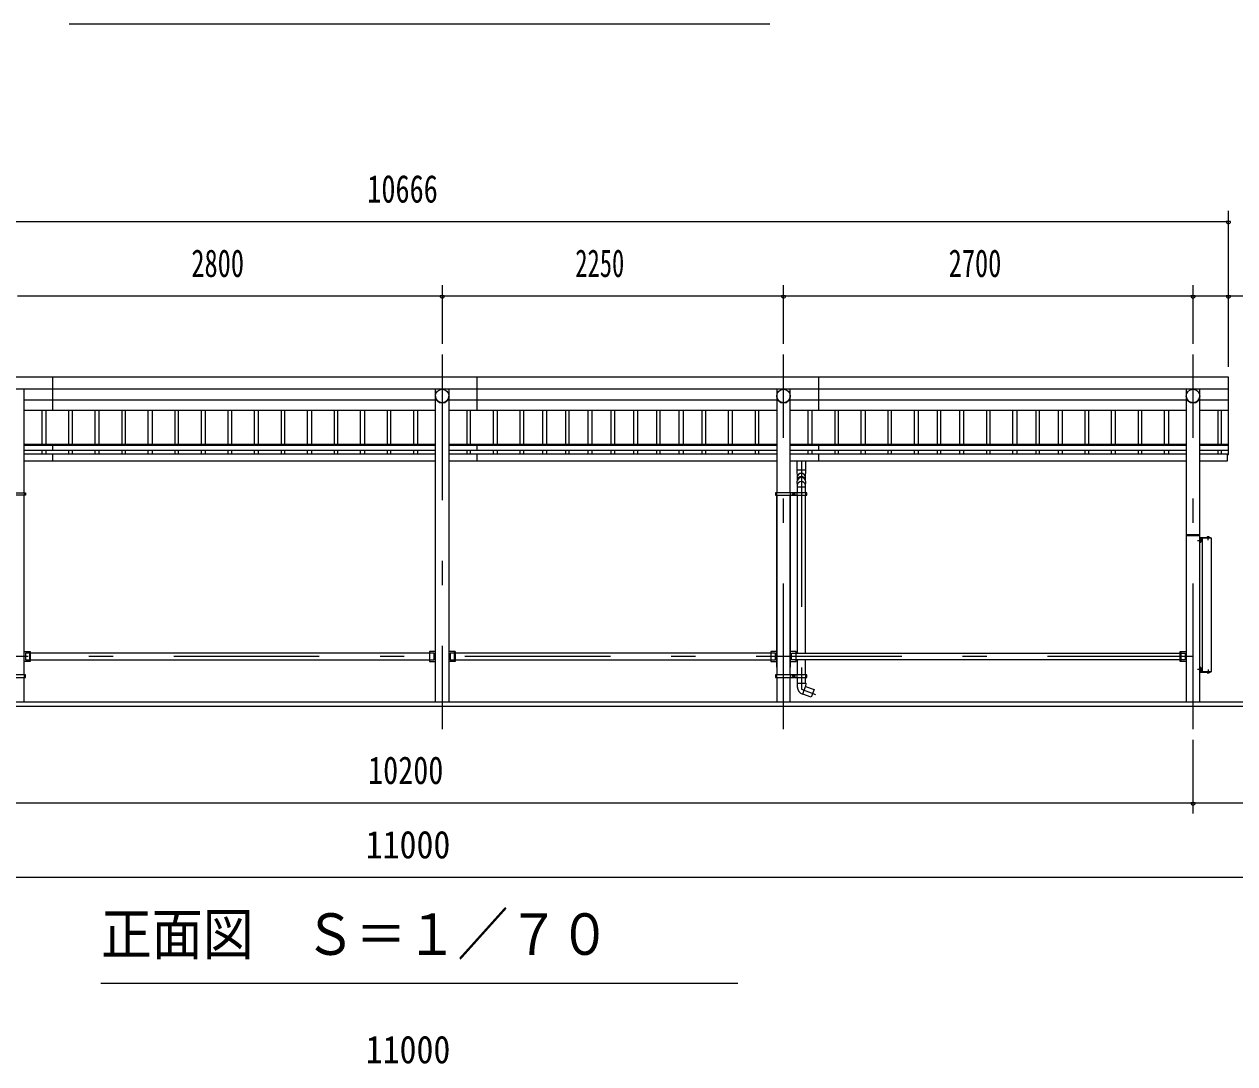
# Model space of a CAD drawing. Units: millimetres, scale not verified, with parts at other scales. Extents: x -34085 to 34091, y -14700 to 14700.
# Drawn here: x -2045 to 5936, y 774 to 7623 of the extents above; entities that cross this region are included whole.
import ezdxf
from ezdxf.enums import TextEntityAlignment as Align

# ---------------------------------------------------------------- set-up
doc = ezdxf.new("R2010")
doc.units = ezdxf.units.MM
doc.header["$LTSCALE"] = 80
doc.linetypes.add('USER3', pattern=[24, 12, -5, 2, -5])
for name, color, linetype, lineweight in [('0-2_1-07BOLD', 7, 'Continuous', 18), ('0-3_1-27CENTER', 3, 'USER3', 18), ('0-4_1-47THIN', 4, 'Continuous', 18), ('0-5_1-57DIM', 3, 'Continuous', 18)]:
    doc.layers.add(name, color=color, linetype=linetype, lineweight=lineweight)
doc.styles.add('ＭＳ ゴシック', font='')
doc.styles.get('ＭＳ ゴシック').set_extended_font_data('MS Gothic')

msp = doc.modelspace()

# ---------------------------------------------------------------- linework, layer by layer
at = {"layer": '0-2_1-07BOLD'}
for p, q in [((-1859.08, 5296.54), (-1859.08, 5078.35)), ((940.91, 5078.35), (940.91, 5296.54)), ((3190.92, 5296.54), (3190.92, 5078.35)), ((-4772.08, 5221.4), (5893.91, 5221.4)), ((5893.92, 5217.33), (-4772.08, 5217.33)), ((-2044.53, 4535.54), (-2044.53, 5217.33)), ((666.36, 3157.54), (666.36, 5217.33)), ((755.47, 5217.33), (755.47, 3157.54)), ((2916.36, 5217.33), (2916.36, 4535.54)), ((3005.47, 4535.54), (3005.47, 5217.33)), ((5616.37, 5217.33), (5616.37, 3157.54)), ((5705.46, 3157.54), (5705.46, 5217.33)), ((-2044.53, 5147.84), (666.37, 5147.84)), ((755.46, 5147.84), (2916.36, 5147.84)), ((3005.46, 5147.84), (5616.36, 5147.84)), ((5705.46, 5147.84), (5893.91, 5147.84)), ((666.37, 5078.35), (-2044.53, 5078.35)), ((2916.36, 5078.35), (755.46, 5078.35)), ((5616.36, 5078.35), (3005.46, 5078.35)), ((5893.91, 5078.35), (5705.46, 5078.35)), ((-2044.53, 4856.73), (666.37, 4856.73)), ((666.37, 4846.3), (-2044.53, 4846.3)), ((-2044.53, 4816.69), (666.37, 4816.69)), ((666.37, 4790.36), (-2044.53, 4790.36)), ((-1859.08, 4856.73), (-1859.08, 4816.69)), ((-1859.08, 4790.36), (-1859.08, 4745.36)), ((755.46, 4856.73), (2916.36, 4856.73)), ((2916.36, 4846.3), (755.46, 4846.3)), ((755.46, 4816.69), (2916.36, 4816.69)), ((2916.36, 4790.36), (755.46, 4790.36)), ((940.91, 4816.69), (940.91, 4856.73)), ((940.91, 4745.36), (940.91, 4790.36)), ((3005.46, 4856.73), (5616.36, 4856.73)), ((5616.36, 4846.3), (3005.46, 4846.3)), ((3005.46, 4816.69), (5616.36, 4816.69)), ((5616.36, 4790.36), (3005.46, 4790.36)), ((3190.92, 4856.73), (3190.92, 4816.69)), ((3190.92, 4790.36), (3190.92, 4745.36)), ((5705.46, 4856.73), (5893.91, 4856.73)), ((5893.91, 4846.3), (5705.46, 4846.3)), ((5705.46, 4816.69), (5893.91, 4816.69)), ((-2044.53, 4745.36), (666.37, 4745.36)), ((755.46, 4745.36), (2916.36, 4745.36)), ((3005.46, 4745.36), (5616.36, 4745.36)), ((3051.43, 4685.74), (3051.43, 4745.36)), ((3106.43, 4745.36), (3106.43, 4685.74)), ((5888.91, 4787.78), (5893.91, 4787.78)), ((3051.43, 4576.09), (3106.43, 4576.09)), ((-2044.54, 3335.54), (-2044.54, 4519.54)), ((-2044.53, 3386.14), (-2044.53, 4517.54)), ((-2042.95, 4519.54), (-2042.95, 4535.54)), ((-2036.85, 4527.54), (-2042.95, 4527.54)), ((2914.78, 4527.54), (2908.68, 4527.54)), ((2914.78, 4535.54), (2914.78, 4519.54)), ((2916.36, 3386.14), (2916.36, 4517.54)), ((2916.38, 4519.54), (2916.38, 3335.54)), ((3005.47, 4517.54), (3005.47, 3386.14)), ((3005.48, 3335.54), (3005.48, 4519.54)), ((3007.08, 4519.54), (3007.08, 4535.54)), ((3049.83, 4535.54), (3049.83, 4519.54)), ((3051.43, 4519.54), (3051.43, 3478.89)), ((3106.43, 3478.89), (3106.43, 4519.54)), ((3108.03, 4519.54), (3108.03, 4535.54)), ((3114.13, 4527.54), (3108.03, 4527.54)), ((5705.47, 4252.54), (5616.37, 4252.54)), ((5619.37, 4260.54), (5702.47, 4260.54)), ((5721.67, 4237.54), (5721.67, 3357.54)), ((5757.58, 4245.83), (5757.58, 4242.34)), ((5763.35, 4242.34), (5763.35, 4245.83)), ((5710.27, 4224.54), (5712.27, 4222.54)), ((5712.27, 4220.54), (5710.27, 4222.54)), ((5712.27, 4226.29), (5717.07, 4226.29)), ((5717.07, 4218.79), (5712.27, 4218.79)), ((-2007.74, 3478.89), (-2036.59, 3478.89)), ((-2007.74, 3424.54), (-2007.74, 3490.54)), ((626.37, 3478.89), (-2004.53, 3478.89)), ((-2004.53, 3436.19), (626.37, 3436.19)), ((629.57, 3424.54), (629.57, 3490.54)), ((795.47, 3490.54), (755.47, 3490.54)), ((792.26, 3424.54), (792.26, 3490.54)), ((2876.37, 3478.89), (795.47, 3478.89)), ((795.47, 3436.19), (2876.37, 3436.19)), ((2879.57, 3424.54), (2879.57, 3490.54)), ((2879.57, 3436.19), (2908.42, 3436.19)), ((3045.47, 3490.54), (3005.47, 3490.54)), ((3042.26, 3490.54), (3042.26, 3424.54)), ((3045.47, 3424.54), (3045.47, 3490.54)), ((3045.47, 3478.89), (5576.37, 3478.89)), ((5576.37, 3436.19), (3045.47, 3436.19)), ((3051.42, 3436.19), (3051.42, 3335.54)), ((3106.42, 3335.54), (3106.42, 3436.19)), ((5579.57, 3490.54), (5579.57, 3424.54)), ((5579.57, 3478.89), (5608.42, 3478.89)), ((3005.47, 3424.54), (3045.47, 3424.54)), ((5710.27, 3381.04), (5708.67, 3381.04)), ((5712.27, 3374.54), (5710.27, 3372.54)), ((5710.27, 3370.54), (5712.27, 3372.54)), ((5710.27, 3364.74), (5712.27, 3364.74)), ((5712.27, 3376.29), (5717.07, 3376.29)), ((5712.27, 3368.79), (5717.07, 3368.79)), ((5717.07, 3365.04), (5712.27, 3365.04)), ((5717.77, 3366.24), (5717.07, 3365.04)), ((5757.58, 3349.25), (5757.58, 3352.74)), ((5763.35, 3352.74), (5763.35, 3349.25)), ((-2044.54, 3157.54), (-2044.54, 3319.54)), ((-2042.94, 3319.54), (-2042.94, 3335.54)), ((-2036.84, 3327.54), (-2042.94, 3327.54)), ((2914.77, 3327.54), (2908.67, 3327.54)), ((2914.77, 3335.54), (2914.77, 3319.54)), ((2916.37, 3319.54), (2916.37, 3157.54)), ((3005.47, 3157.54), (3005.47, 3319.54)), ((3007.07, 3319.54), (3007.07, 3335.54)), ((3049.82, 3335.54), (3049.82, 3319.54)), ((3049.91, 3282.63), (3107.92, 3282.63)), ((3049.91, 3282.63), (3051.67, 3256.84)), ((3051.42, 3319.54), (3051.42, 3282.63)), ((3106.42, 3282.63), (3106.42, 3319.54)), ((3108.02, 3319.54), (3108.02, 3335.54)), ((3114.12, 3327.54), (3108.02, 3327.54)), ((3087.6, 3208.95), (3106.42, 3260.63)), ((6210.91, 3127.54), (-5089.08, 3127.54))]:
    msp.add_line(p, q, dxfattribs=at)
for points in [[(5893.91, 4787.78), (5893.91, 5296.54), (-4772.08, 5296.54), (-4772.08, 4787.78), (-4767.08, 4787.78)], [(5705.46, 4745.36), (5888.91, 4745.36), (5888.91, 4790.36), (5705.46, 4790.36)], [(3108.43, 4685.74), (3049.43, 4685.74), (3051.43, 4636.07), (3051.43, 4617.97)], [(3106.43, 4617.98), (3106.43, 4636.07), (3108.43, 4685.74)], [(3049.43, 4609), (3051.43, 4583.03), (3051.43, 4535.54)], [(3106.43, 4535.54), (3106.43, 4583.03), (3108.43, 4608.88)], [(5708.67, 4236.54), (5708.67, 4205.74), (5705.47, 4205.74)], [(5708.67, 4214.04), (5710.27, 4214.04), (5710.27, 4231.04), (5708.67, 4231.04)], [(5709.67, 4240.74), (5775.47, 4240.74), (5775.47, 4237.54)], [(5709.67, 3357.54), (5781.67, 3357.54), (5781.67, 4237.54), (5709.67, 4237.54)], [(5710.27, 4230.34), (5712.27, 4230.34), (5712.27, 4214.74), (5710.27, 4214.74)], [(5712.27, 4215.03), (5717.07, 4215.03), (5717.77, 4216.24), (5717.77, 4228.84), (5717.07, 4230.04), (5712.27, 4230.04)], [(5766.72, 4240.74), (5766.72, 4242.34), (5754.22, 4242.34), (5754.22, 4240.74)], [(5754.69, 4242.34), (5754.69, 4245.83), (5755.57, 4246.34), (5765.37, 4246.34), (5766.24, 4245.83), (5766.24, 4242.34)], [(-2044.54, 3490.54), (-2004.55, 3490.54), (-2004.55, 3424.54), (-2044.54, 3424.54)], [(-2036.59, 3478.89), (-2036.59, 3436.19), (-2007.74, 3436.19)], [(666.37, 3490.54), (626.37, 3490.54), (626.37, 3424.54), (666.37, 3424.54)], [(629.57, 3436.19), (658.42, 3436.19), (658.42, 3478.89), (629.57, 3478.89)], [(795.47, 3490.54), (795.47, 3424.54), (755.47, 3424.54)], [(792.26, 3478.89), (763.42, 3478.89), (763.42, 3436.19), (792.26, 3436.19)], [(2916.37, 3490.54), (2876.37, 3490.54), (2876.37, 3424.54), (2916.37, 3424.54)], [(2908.42, 3436.19), (2908.42, 3478.89), (2879.57, 3478.89)], [(3042.26, 3436.19), (3013.41, 3436.19), (3013.41, 3478.89), (3042.26, 3478.89)], [(5616.37, 3424.54), (5576.37, 3424.54), (5576.37, 3490.54), (5616.37, 3490.54)], [(5608.42, 3478.89), (5608.42, 3436.19), (5579.57, 3436.19)], [(5705.47, 3389.34), (5708.67, 3389.34), (5708.67, 3358.54)], [(5710.27, 3381.04), (5710.27, 3364.04), (5708.67, 3364.04)], [(5709.67, 3354.34), (5775.47, 3354.34), (5775.47, 3357.54)], [(5712.27, 3364.74), (5712.27, 3380.34), (5710.27, 3380.34)], [(5717.77, 3366.24), (5717.77, 3378.84), (5717.07, 3380.05), (5712.27, 3380.05)], [(5766.72, 3354.34), (5766.72, 3352.74), (5754.22, 3352.74), (5754.22, 3354.34)], [(5754.69, 3352.74), (5754.69, 3349.25), (5755.57, 3348.74), (5765.37, 3348.74), (5766.24, 3349.25), (5766.24, 3352.74)], [(3107.92, 3282.63), (3106.42, 3260.63), (3162.8, 3240.11), (3143.99, 3188.43), (3087.89, 3208.85)], [(-4939.08, 3127.54), (-4939.08, 3157.54), (6060.91, 3157.54), (6060.91, 3127.54)]]:
    msp.add_lwpolyline(points, dxfattribs=at)
for points in [[(-2036.85, 4519.54), (-2242.3, 4519.54), (-2242.3, 4535.54), (-2036.85, 4535.54)], [(3114.13, 4535.54), (2908.68, 4535.54), (2908.68, 4519.54), (3114.13, 4519.54)], [(3033.45, 4524.65), (3033.45, 4530.42), (3028.45, 4533.31), (3023.45, 4530.42), (3023.45, 4524.65), (3028.45, 4521.77)], [(-2036.84, 3335.54), (-2242.3, 3335.54), (-2242.3, 3319.54), (-2036.84, 3319.54)], [(3114.12, 3319.54), (3114.12, 3335.54), (2908.67, 3335.54), (2908.67, 3319.54)], [(3033.44, 3330.43), (3028.44, 3333.31), (3023.44, 3330.43), (3023.44, 3324.65), (3028.44, 3321.77), (3033.44, 3324.65)]]:
    msp.add_lwpolyline(points, close=True, dxfattribs=at)
for centre, radius in [((710.91, 5172.78), 44.55), ((2960.91, 5172.78), 44.55), ((5660.91, 5172.78), 44.55), ((3028.45, 4527.54), 6.25), ((3028.45, 4527.54), 4.9), ((3028.44, 3327.54), 6.25), ((3028.44, 3327.54), 4.9)]:
    msp.add_circle(centre, radius, dxfattribs=at)
for centre, radius, start, end in [((710.91, 5172.09), 44.55, 180, 0), ((2960.91, 5172.09), 44.55, 180, 0), ((5660.91, 5172.09), 44.55, 180, 0), ((3078.93, 4607.16), 29.55, 3.56303, 176.43697), ((3078.93, 4636.37), 27.55, 3.55867, 176.44133), ((3078.93, 4615.67), 27.55, 3.55867, 176.44133), ((3078.93, 4582.05), 27.55, 3.55867, 176.44133), ((5619.37, 4257.54), 3, 90, 180), ((5702.47, 4257.54), 3, 0, 90), ((5709.67, 4236.54), 4.2, 90, 180), ((5709.67, 4236.54), 1, 90, 180), ((5756.14, 4244.02), 2.32, 51.46857, 90), ((5760.47, 4237.83), 8.51, 70.17088, 109.83133), ((5764.8, 4244.02), 2.32, 90, 128.54623), ((5714.89, 4228.17), 2.88, 319.27318, 360), ((5707.31, 4222.54), 10.46, 338.97459, 21.0237), ((5714.89, 4216.91), 2.88, 0, 40.72682), ((5709.67, 3358.54), 4.2, 180, 270), ((5709.67, 3358.54), 1, 180, 270), ((5714.89, 3378.17), 2.88, 319.27318, 360), ((5707.31, 3372.54), 10.46, 338.9763, 21.02541), ((5714.89, 3366.91), 2.88, 0, 40.72682), ((5756.14, 3351.06), 2.32, 270, 308.53143), ((5760.47, 3357.25), 8.51, 250.16867, 289.82912), ((5764.8, 3351.06), 2.32, 231.45377, 270), ((3106.55, 3260.59), 55, 183.90576, 250.16731)]:
    msp.add_arc(centre, radius, start, end, dxfattribs=at)
at = {"layer": '0-3_1-27CENTER'}
for p, q in [((710.91, 5447.54), (710.91, 2977.54)), ((2960.92, 2977.54), (2960.92, 5447.54)), ((5660.92, 2977.54), (5660.92, 5447.54)), ((3078.93, 4745.36), (3078.93, 3241.38)), ((3015.95, 4527.54), (3040.95, 4527.54)), ((3028.45, 4515.04), (3028.45, 4540.04)), ((5760.47, 4223.06), (5760.47, 4249.25)), ((5689.86, 4222.54), (5721.77, 4222.54)), ((5660.92, 3457.54), (-4539.08, 3457.54)), ((5721.77, 3372.54), (5689.86, 3372.54)), ((5760.47, 3372.02), (5760.47, 3345.83)), ((3040.94, 3327.54), (3015.94, 3327.54)), ((3028.44, 3340.04), (3028.44, 3315.04)), ((3078.92, 3241.38), (3172.19, 3207.43))]:
    msp.add_line(p, q, dxfattribs=at)
at = {"layer": '0-4_1-47THIN'}
for p, q in [((-1926.58, 4856.73), (-1926.58, 5078.35)), ((-1901.58, 5078.35), (-1901.58, 4856.73)), ((-1751.58, 5078.35), (-1751.58, 4856.73)), ((-1726.58, 4856.73), (-1726.58, 5078.35)), ((-1576.58, 4856.73), (-1576.58, 5078.35)), ((-1551.58, 5078.35), (-1551.58, 4856.73)), ((-1401.58, 5078.35), (-1401.58, 4856.73)), ((-1376.58, 4856.73), (-1376.58, 5078.35)), ((-1226.58, 4856.73), (-1226.58, 5078.35)), ((-1201.58, 5078.35), (-1201.58, 4856.73)), ((-1051.58, 5078.35), (-1051.58, 4856.73)), ((-1026.58, 4856.73), (-1026.58, 5078.35)), ((-876.58, 4856.73), (-876.58, 5078.35)), ((-851.58, 5078.35), (-851.58, 4856.73)), ((-701.58, 5078.35), (-701.58, 4856.73)), ((-676.58, 4856.73), (-676.58, 5078.35)), ((-526.58, 4856.73), (-526.58, 5078.35)), ((-501.58, 5078.35), (-501.58, 4856.73)), ((-351.58, 5078.35), (-351.58, 4856.73)), ((-326.58, 4856.73), (-326.58, 5078.35)), ((-176.58, 4856.73), (-176.58, 5078.35)), ((-151.58, 5078.35), (-151.58, 4856.73)), ((-1.58, 5078.35), (-1.58, 4856.73)), ((23.42, 4856.73), (23.42, 5078.35)), ((173.42, 4856.73), (173.42, 5078.35)), ((198.42, 5078.35), (198.42, 4856.73)), ((348.42, 5078.35), (348.42, 4856.73)), ((373.42, 4856.73), (373.42, 5078.35)), ((523.42, 4856.73), (523.42, 5078.35)), ((548.42, 5078.35), (548.42, 4856.73)), ((873.42, 5078.35), (873.42, 4856.73)), ((898.42, 4856.73), (898.42, 5078.35)), ((1048.42, 4856.73), (1048.42, 5078.35)), ((1073.42, 5078.35), (1073.42, 4856.73)), ((1223.42, 5078.35), (1223.42, 4856.73)), ((1248.42, 4856.73), (1248.42, 5078.35)), ((1373.42, 4856.73), (1373.42, 5078.35)), ((1398.42, 5078.35), (1398.42, 4856.73)), ((1523.42, 5078.35), (1523.42, 4856.73)), ((1548.42, 4856.73), (1548.42, 5078.35)), ((1673.42, 4856.73), (1673.42, 5078.35)), ((1698.42, 5078.35), (1698.42, 4856.73)), ((1823.42, 5078.35), (1823.42, 4856.73)), ((1848.42, 4856.73), (1848.42, 5078.35)), ((1973.42, 4856.73), (1973.42, 5078.35)), ((1998.42, 5078.35), (1998.42, 4856.73)), ((2123.42, 5078.35), (2123.42, 4856.73)), ((2148.42, 4856.73), (2148.42, 5078.35)), ((2273.42, 4856.73), (2273.42, 5078.35)), ((2298.42, 5078.35), (2298.42, 4856.73)), ((2423.41, 5078.35), (2423.41, 4856.73)), ((2448.42, 4856.73), (2448.42, 5078.35)), ((2598.41, 4856.73), (2598.41, 5078.35)), ((2623.42, 5078.35), (2623.42, 4856.73)), ((2773.41, 5078.35), (2773.41, 4856.73)), ((2798.42, 4856.73), (2798.42, 5078.35)), ((3123.42, 4856.73), (3123.42, 5078.35)), ((3148.42, 5078.35), (3148.42, 4856.73)), ((3298.41, 5078.35), (3298.41, 4856.73)), ((3323.41, 4856.73), (3323.41, 5078.35)), ((3473.41, 4856.73), (3473.41, 5078.35)), ((3498.42, 5078.35), (3498.42, 4856.73)), ((3648.41, 5078.35), (3648.41, 4856.73)), ((3673.42, 4856.73), (3673.42, 5078.35)), ((3823.41, 4856.73), (3823.41, 5078.35)), ((3848.41, 5078.35), (3848.41, 4856.73)), ((3973.41, 5078.35), (3973.41, 4856.73)), ((3998.41, 4856.73), (3998.41, 5078.35)), ((4123.41, 4856.73), (4123.41, 5078.35)), ((4148.41, 5078.35), (4148.41, 4856.73)), ((4298.42, 5078.35), (4298.42, 4856.73)), ((4323.42, 4856.73), (4323.42, 5078.35)), ((4473.41, 4856.73), (4473.41, 5078.35)), ((4498.41, 5078.35), (4498.41, 4856.73)), ((4623.42, 5078.35), (4623.42, 4856.73)), ((4648.42, 4856.73), (4648.42, 5078.35)), ((4773.41, 4856.73), (4773.41, 5078.35)), ((4798.41, 5078.35), (4798.41, 4856.73)), ((4948.42, 5078.35), (4948.42, 4856.73)), ((4973.42, 4856.73), (4973.42, 5078.35)), ((5123.41, 4856.73), (5123.41, 5078.35)), ((5148.41, 5078.35), (5148.41, 4856.73)), ((5298.41, 5078.35), (5298.41, 4856.73)), ((5323.42, 4856.73), (5323.42, 5078.35)), ((5473.41, 4856.73), (5473.41, 5078.35)), ((5498.42, 5078.35), (5498.42, 4856.73)), ((5823.42, 5078.35), (5823.42, 4856.73)), ((5848.41, 4856.73), (5848.41, 5078.35)), ((-1926.58, 4790.36), (-1926.58, 4816.69)), ((-1901.58, 4816.69), (-1901.58, 4790.36)), ((-1751.58, 4816.69), (-1751.58, 4790.36)), ((-1726.58, 4790.36), (-1726.58, 4816.69)), ((-1576.58, 4790.36), (-1576.58, 4816.69)), ((-1551.58, 4816.69), (-1551.58, 4790.36)), ((-1401.58, 4816.69), (-1401.58, 4790.36)), ((-1376.58, 4790.36), (-1376.58, 4816.69)), ((-1226.58, 4790.36), (-1226.58, 4816.69)), ((-1201.58, 4816.69), (-1201.58, 4790.36)), ((-1051.58, 4816.69), (-1051.58, 4790.36)), ((-1026.58, 4790.36), (-1026.58, 4816.69)), ((-876.58, 4790.36), (-876.58, 4816.69)), ((-851.58, 4816.69), (-851.58, 4790.36)), ((-701.58, 4816.69), (-701.58, 4790.36)), ((-676.58, 4790.36), (-676.58, 4816.69)), ((-526.58, 4790.36), (-526.58, 4816.69)), ((-501.58, 4816.69), (-501.58, 4790.36)), ((-351.58, 4816.69), (-351.58, 4790.36)), ((-326.58, 4790.36), (-326.58, 4816.69)), ((-176.58, 4790.36), (-176.58, 4816.69)), ((-151.58, 4816.69), (-151.58, 4790.36)), ((-1.58, 4816.69), (-1.58, 4790.36)), ((23.42, 4790.36), (23.42, 4816.69)), ((173.42, 4790.36), (173.42, 4816.69)), ((198.42, 4816.69), (198.42, 4790.36)), ((348.42, 4816.69), (348.42, 4790.36)), ((373.42, 4790.36), (373.42, 4816.69)), ((523.42, 4790.36), (523.42, 4816.69)), ((548.42, 4816.69), (548.42, 4790.36)), ((873.42, 4816.69), (873.42, 4790.36)), ((898.42, 4790.36), (898.42, 4816.69)), ((1048.42, 4790.36), (1048.42, 4816.69)), ((1073.42, 4816.69), (1073.42, 4790.36)), ((1223.42, 4816.69), (1223.42, 4790.36)), ((1248.42, 4790.36), (1248.42, 4816.69)), ((1373.42, 4790.36), (1373.42, 4816.69)), ((1398.42, 4816.69), (1398.42, 4790.36)), ((1523.42, 4816.69), (1523.42, 4790.36)), ((1548.42, 4790.36), (1548.42, 4816.69)), ((1673.42, 4790.36), (1673.42, 4816.69)), ((1698.42, 4816.69), (1698.42, 4790.36)), ((1823.42, 4816.69), (1823.42, 4790.36)), ((1848.42, 4790.36), (1848.42, 4816.69)), ((1973.42, 4790.36), (1973.42, 4816.69)), ((1998.42, 4816.69), (1998.42, 4790.36)), ((2123.42, 4816.69), (2123.42, 4790.36)), ((2148.42, 4790.36), (2148.42, 4816.69)), ((2273.42, 4790.36), (2273.42, 4816.69)), ((2298.42, 4816.69), (2298.42, 4790.36)), ((2423.41, 4816.69), (2423.41, 4790.36)), ((2448.42, 4790.36), (2448.42, 4816.69)), ((2598.41, 4790.36), (2598.41, 4816.69)), ((2623.42, 4816.69), (2623.42, 4790.36)), ((2773.41, 4816.69), (2773.41, 4790.36)), ((2798.42, 4790.36), (2798.42, 4816.69)), ((3123.42, 4790.36), (3123.42, 4816.69)), ((3148.42, 4816.69), (3148.42, 4790.36)), ((3298.41, 4816.69), (3298.41, 4790.36)), ((3323.41, 4790.36), (3323.41, 4816.69)), ((3473.41, 4790.36), (3473.41, 4816.69)), ((3498.42, 4816.69), (3498.42, 4790.36)), ((3648.41, 4816.69), (3648.41, 4790.36)), ((3673.42, 4790.36), (3673.42, 4816.69)), ((3823.41, 4790.36), (3823.41, 4816.69)), ((3848.41, 4816.69), (3848.41, 4790.36)), ((3973.41, 4816.69), (3973.41, 4790.36)), ((3998.41, 4790.36), (3998.41, 4816.69)), ((4123.41, 4790.36), (4123.41, 4816.69)), ((4148.41, 4816.69), (4148.41, 4790.36)), ((4298.42, 4816.69), (4298.42, 4790.36)), ((4323.42, 4790.36), (4323.42, 4816.69)), ((4473.41, 4790.36), (4473.41, 4816.69)), ((4498.41, 4816.69), (4498.41, 4790.36)), ((4623.42, 4816.69), (4623.42, 4790.36)), ((4648.42, 4790.36), (4648.42, 4816.69)), ((4773.41, 4790.36), (4773.41, 4816.69)), ((4798.41, 4816.69), (4798.41, 4790.36)), ((4948.42, 4816.69), (4948.42, 4790.36)), ((4973.42, 4790.36), (4973.42, 4816.69)), ((5123.41, 4790.36), (5123.41, 4816.69)), ((5148.41, 4816.69), (5148.41, 4790.36)), ((5298.41, 4816.69), (5298.41, 4790.36)), ((5323.42, 4790.36), (5323.42, 4816.69)), ((5473.41, 4790.36), (5473.41, 4816.69)), ((5498.42, 4816.69), (5498.42, 4790.36)), ((5823.42, 4816.69), (5823.42, 4790.36)), ((5848.41, 4790.36), (5848.41, 4816.69))]:
    msp.add_line(p, q, dxfattribs=at)
at = {"layer": '0-5_1-57DIM'}
for p, q in [((2870.92, 7622.54), (-1749.08, 7622.54)), ((5893.91, 5366.54), (5893.91, 6392.54)), ((-4772.08, 6322.54), (5893.91, 6322.54)), ((5907.91, 6322.54), (5879.91, 6322.54)), ((-2089.08, 5832.54), (710.91, 5832.54)), ((724.91, 5832.54), (696.91, 5832.54)), ((710.91, 5902.54), (710.91, 5517.54)), ((710.91, 5832.54), (2960.92, 5832.54)), ((2974.91, 5832.54), (2946.91, 5832.54)), ((2960.92, 5517.54), (2960.92, 5902.54)), ((2960.92, 5832.54), (5660.92, 5832.54)), ((5674.91, 5832.54), (5646.91, 5832.54)), ((5660.92, 5517.54), (5660.92, 5902.54)), ((5660.92, 5832.54), (5893.91, 5832.54)), ((5907.91, 5832.54), (5879.91, 5832.54)), ((5893.91, 5832.54), (6443.41, 5832.54)), ((5660.92, 2422.54), (5660.92, 2907.54)), ((-4539.08, 2492.54), (5660.92, 2492.54)), ((5674.91, 2492.54), (5646.91, 2492.54)), ((5660.92, 2492.54), (6060.91, 2492.54)), ((-4939.08, 2002.54), (6060.91, 2002.54)), ((2660.92, 1302.54), (-1539.08, 1302.54))]:
    msp.add_line(p, q, dxfattribs=at)
for centre in [(5893.91, 6322.54), (710.91, 5832.54), (2960.91, 5832.54), (5660.91, 5832.54), (5893.91, 5832.54), (5660.91, 2492.54)]:
    msp.add_arc(centre, 14, 180, 0, dxfattribs=at)

# ---------------------------------------------------------------- texts
at = {"layer": '0-5_1-57DIM', "color": 7, "style": 'ＭＳ ゴシック'}
for s, height, width, p in [('10666', 182.3, 0.75, (217.04, 6392.54)), ('2800', 182.3, 0.7, (-942.86, 5902.54)), ('2250', 182.3, 0.65, (1588.56, 5902.54)), ('2700', 182.3, 0.7, (4049.67, 5902.54)), ('10200', 182.3, 0.8, (222.49, 2562.54)), ('11000', 182.3, 0.9, (206.65, 2072.54)), ('正面図\u3000Ｓ＝１／７０', 273.5, 0.9, (-1539.08, 1409.85)), ('11000', 182.3, 0.9, (206.66, 722.54))]:
    msp.add_text(s, height=height, dxfattribs=dict(at, width=width)).set_placement(p, align=Align.BOTTOM_LEFT)

doc.saveas('drawing.dxf')
